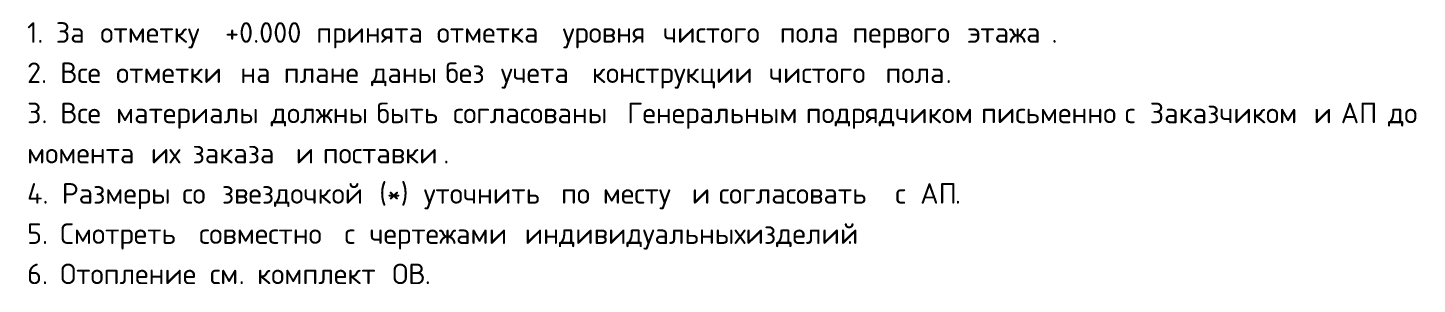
# Model space of a CAD drawing. Header units: millimetres. Extents: x -8624 to 200327, y -8553 to 29000.
# Drawn here: x 183389 to 200327, y 12006 to 15124 of the extents above; entities that cross this region are included whole.
import ezdxf

# ---------------------------------------------------------------- set-up
doc = ezdxf.new("R2010")
doc.units = ezdxf.units.MM
doc.layers.add('G-ANNO-TEXT', color=7, linetype='Continuous', lineweight=9)
doc.styles.add('ISOCPEUR_2', font='isocpeur.ttf', dxfattribs={"height": 250})

msp = doc.modelspace()

# ---------------------------------------------------------------- texts
at = {"layer": 'G-ANNO-TEXT', "char_height": 250, "attachment_point": 1, "style": 'ISOCPEUR_2'}
for s, insert, width in [('1. ', (183380.2, 15192.7), 424.894), ('За', (183730.8, 15192.7), 472.996), ('отметку', (184273.2, 15192.7), 1651.476), (' +0.000 ', (185635.8, 15192.7), 1539.24), ('принята', (186905.8, 15192.7), 1595.358), ('отметка', (188374.2, 15192.7), 1675.527), ('уровня', (189908.8, 15192.7), 1298.734), ('чистого', (191132.5, 15192.7), 1539.24), ('пола', (192554.6, 15192.7), 889.873), ('первого', (193441, 15192.7), 1515.189), ('этажа', (194843.3, 15192.7), 1242.616), ('\\fISOCPEUR|b0|i0|c204|p34|;.', (195868.5, 15192.7), 88.186), ('2. ', (183380.2, 14703.2), 489.029), ('Все', (183783.7, 14703.2), 641.35), ('\\fISOCPEUR|b0|i0|c204|p34|; ', (184312.9, 14703.2), 184.388), ('отметки', (184465, 14703.2), 1651.476), ('\\fISOCPEUR|b0|i0|c204|p34|; ', (185827.6, 14703.2), 184.388), ('на', (185979.7, 14703.2), 456.962), ('\\fISOCPEUR|b0|i0|c204|p34|; ', (186356.8, 14703.2), 184.388), ('плане', (186508.9, 14703.2), 1106.329), ('\\fISOCPEUR|b0|i0|c204|p34|; ', (187421.7, 14703.2), 184.388), ('даны', (187573.9, 14703.2), 913.924), ('\\fISOCPEUR|b0|i0|c204|p34|; ', (188327.9, 14703.2), 184.388), ('без', (188480.1, 14703.2), 633.333), ('\\fISOCPEUR|b0|i0|c204|p34|; ', (189002.6, 14703.2), 184.388), ('учета', (189154.7, 14703.2), 1162.447), ('\\fISOCPEUR|b0|i0|c204|p34|; ', (190113.9, 14703.2), 184.388), ('конструкции', (190266, 14703.2), 2429.113), ('\\fISOCPEUR|b0|i0|c204|p34|; ', (192270.2, 14703.2), 184.388), ('чистого', (192422.3, 14703.2), 1539.24), ('\\fISOCPEUR|b0|i0|c204|p34|; ', (193692.3, 14703.2), 184.388), ('пола', (193844.5, 14703.2), 889.873), ('\\fISOCPEUR|b0|i0|c204|p34|;.', (194578.7, 14703.2), 88.186), ('3. ', (183380.2, 14213.7), 489.029), ('Все', (183783.7, 14213.7), 641.35), ('\\fISOCPEUR|b0|i0|c204|p34|; ', (184312.9, 14213.7), 184.388), ('материалы', (184465, 14213.7), 2100.421), ('\\fISOCPEUR|b0|i0|c204|p34|; ', (186198, 14213.7), 184.388), ('должны', (186350.2, 14213.7), 1378.902), ('\\fISOCPEUR|b0|i0|c204|p34|; ', (187487.9, 14213.7), 184.388), ('быть', (187640, 14213.7), 945.991), ('\\fISOCPEUR|b0|i0|c204|p34|; ', (188420.5, 14213.7), 184.388), ('согласованы', (188572.7, 14213.7), 2389.029), ('\\fISOCPEUR|b0|i0|c204|p34|; ', (190543.8, 14213.7), 184.388), ('Генеральным', (190695.9, 14213.7), 2453.164), ('\\fISOCPEUR|b0|i0|c204|p34|; ', (192720, 14213.7), 184.388), ('подрядчиком', (192872.1, 14213.7), 2405.062), ('\\fISOCPEUR|b0|i0|c204|p34|; ', (194856.5, 14213.7), 184.388), ('письменно', (195008.7, 14213.7), 1940.084), ('\\fISOCPEUR|b0|i0|c204|p34|; ', (196609.4, 14213.7), 184.388), ('\\fISOCPEUR|b0|i0|c204|p34|;с', (196761.5, 14213.7), 184.388), ('\\fISOCPEUR|b0|i0|c204|p34|; ', (196913.7, 14213.7), 184.388), ('Заказчиком', (197065.8, 14213.7), 2236.708), ('\\fISOCPEUR|b0|i0|c204|p34|; ', (198911.3, 14213.7), 184.388), ('\\fISOCPEUR|b0|i0|c204|p34|;и', (199063.4, 14213.7), 216.456), ('\\fISOCPEUR|b0|i0|c204|p34|; ', (199242, 14213.7), 184.388), ('АП', (199394.1, 14213.7), 513.08), ('\\fISOCPEUR|b0|i0|c204|p34|; ', (199817.5, 14213.7), 184.388), ('до', (199969.6, 14213.7), 432.911), ('\\fISOCPEUR|b0|i0|c204|p34|; ', (200326.8, 14213.7), 184.388), ('\\fISOCPEUR|b0|i0|c204|p34|; ', (184736.2, 13724.3), 184.388), ('\\fISOCPEUR|b0|i0|c204|p34|; ', (185245.5, 13724.3), 184.388), ('\\fISOCPEUR|b0|i0|c204|p34|; ', (186502.3, 13724.3), 184.388), ('\\fISOCPEUR|b0|i0|c204|p34|; ', (186833, 13724.3), 184.388), ('момента', (183380.2, 13724.3), 1643.459), ('их', (184888.3, 13724.3), 432.911), ('заказа', (185397.7, 13724.3), 1338.818), ('\\fISOCPEUR|b0|i0|c204|p34|;и', (186654.4, 13724.3), 216.456), ('поставки', (186985.2, 13724.3), 1779.746), ('\\fISOCPEUR|b0|i0|c204|p34|;.', (188453.6, 13724.3), 88.186), ('4. ', (183380.2, 13234.8), 513.08), ('Размеры', (183803.5, 13234.8), 1595.358), ('\\fISOCPEUR|b0|i0|c204|p34|; ', (185119.8, 13234.8), 184.388), ('\\fISOCPEUR|b0|i0|c204|p34|; ', (185602.7, 13234.8), 184.388), ('звездочкой', (185754.8, 13234.8), 2132.489), (' (*) ', (187514.3, 13234.8), 849.789), ('\\fISOCPEUR|b0|i0|c204|p34|; ', (189736.8, 13234.8), 184.388), ('\\fISOCPEUR|b0|i0|c204|p34|; ', (190246.2, 13234.8), 184.388), ('\\fISOCPEUR|b0|i0|c204|p34|; ', (191330.9, 13234.8), 184.388), ('\\fISOCPEUR|b0|i0|c204|p34|; ', (191661.7, 13234.8), 184.388), ('\\fISOCPEUR|b0|i0|c204|p34|; ', (193811.4, 13234.8), 184.388), ('\\fISOCPEUR|b0|i0|c204|p34|; ', (194115.7, 13234.8), 184.388), ('АП', (194267.8, 13234.8), 513.08), ('со', (185272, 13234.8), 400.844), ('уточнить', (188215.5, 13234.8), 1843.881), ('по', (189889, 13234.8), 432.911), ('месту', (190398.3, 13234.8), 1130.379), ('\\fISOCPEUR|b0|i0|c204|p34|;и', (191483.1, 13234.8), 216.456), ('согласовать', (191813.8, 13234.8), 2421.096), ('\\fISOCPEUR|b0|i0|c204|p34|;с', (193963.5, 13234.8), 184.388), ('\\fISOCPEUR|b0|i0|c204|p34|;.', (194691.2, 13234.8), 88.186), ('5. ', (183380.2, 12745.3), 489.029), ('Смотреть', (183783.7, 12745.3), 1867.932), ('\\fISOCPEUR|b0|i0|c204|p34|; ', (185324.9, 12745.3), 184.388), ('\\fISOCPEUR|b0|i0|c204|p34|; ', (187097.6, 12745.3), 184.388), ('\\fISOCPEUR|b0|i0|c204|p34|; ', (187401.9, 12745.3), 184.388), ('\\fISOCPEUR|b0|i0|c204|p34|; ', (189293.7, 12745.3), 184.388), ('\\fISOCPEUR|b0|i0|c204|p34|; ', (191985.8, 12745.3), 184.388), ('изделий', (192137.9, 12745.3), 1499.156), ('совместно', (185477, 12745.3), 1964.134), ('\\fISOCPEUR|b0|i0|c204|p34|;с', (187249.7, 12745.3), 184.388), ('чертежами', (187554, 12745.3), 2108.438), ('индивидуальных', (189445.8, 12745.3), 3078.48), ('\\fISOCPEUR|b0|i0|c204|p34|;.', (193374.8, 12745.3), 88.186), ('6. ', (183380.2, 12255.8), 489.029), ('Отопление', (183783.7, 12255.8), 2028.269), ('\\fISOCPEUR|b0|i0|c204|p34|; ', (185457.2, 12255.8), 184.388), ('\\fISOCPEUR|b0|i0|c204|p34|; ', (187679.7, 12255.8), 184.388), ('ОВ', (187831.8, 12255.8), 481.013), ('см', (185609.3, 12255.8), 424.894), ('. ', (185959.9, 12255.8), 272.574), ('комплект', (186184.8, 12255.8), 1811.814), ('\\fISOCPEUR|b0|i0|c204|p34|;.', (188228.7, 12255.8), 88.186)]:
    msp.add_mtext(s, dxfattribs=dict(at, insert=insert, width=width))

doc.saveas('drawing.dxf')
